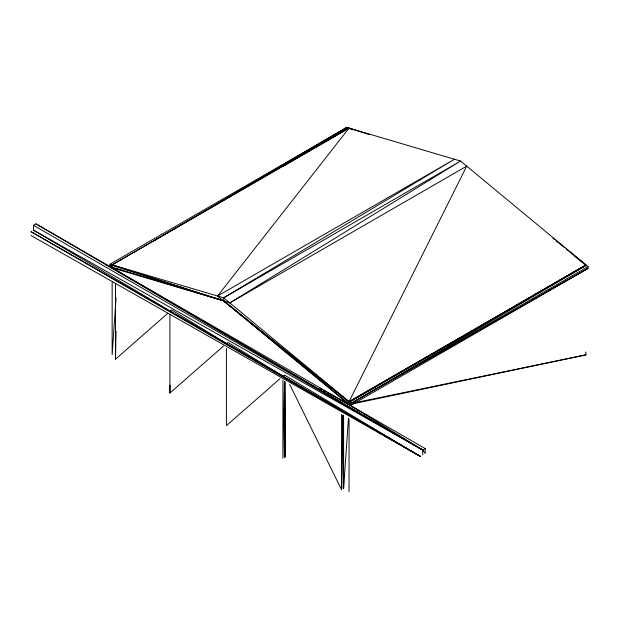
<?xml version="1.0" encoding="UTF-8"?>
<svg xmlns="http://www.w3.org/2000/svg" width="619" height="619" viewBox="0 0 619 619"><rect width="100%" height="100%" fill="white"/><g stroke="black" fill="none" stroke-linecap="round" stroke-linejoin="round"><path stroke-width="0.93" d="M167.656 313.462L115.498 359.198L116.063 331.165M223.521 346.029L169.908 393.026L170.063 385.297M284.454 381.915L282.922 458.269L282.922 379.973M289.684 384.391L341.518 489.683L343.011 415.264M116.063 297.987L112.147 354.842L112.147 282.349M343.228 415.233L343.615 488.476L348.458 418.127M217.555 296.021L349.054 128.087L460.559 161.048L585.961 264.878L585.961 265.365L351.143 403.348L349.054 403.928L217.555 296.021L454.462 159.245L223.652 297.824L112.147 264.862L112.147 267.849L422.723 450.052L425.23 453.441L425.23 448.605L35.972 223.869L33.465 225.316L33.465 230.152L169.908 310.862L420.208 456.335L284.585 375.145L282.922 376.112L30.95 231.599L420.208 456.335L30.95 235.468M280.02 378.65L226.415 425.648L226.415 348.319M348.458 127.916L112.147 264.862L229.788 302.908L460.559 161.048L223.652 297.824L223.652 300.811L349.054 404.625L355.538 408.78M154.618 240.412L157.118 238.942M158.781 237.959L161.28 236.497M162.944 235.514L164.608 234.539M166.271 233.556L168.77 232.094M170.434 231.111L346.957 127.382L349.054 128.59L349.054 128.087L369.164 134.571M263.547 176.175L265.211 175.192M267.718 173.73L269.381 172.755M275.223 169.343L276.894 168.368M279.393 166.898L281.065 165.923M282.728 164.948L288.57 161.536M291.069 160.073L292.741 159.098M294.412 158.116L346.957 127.382L110.058 264.158L110.058 265.946L112.147 267.16L223.652 300.811L349.054 401.654L349.054 404.625L422.723 450.052L422.723 454.888M283.154 166.271L349.054 128.087L112.147 264.862M349.588 402.095L585.961 264.878L566.431 249.178M169.908 310.862L171.579 309.902L226.415 343.483L420.208 456.335L282.922 376.112L228.094 342.516L226.415 343.483M229.788 302.908L466.695 166.132L349.054 401.654L223.652 297.824M585.961 264.878L349.054 401.654L460.389 337.603M110.058 264.158L112.147 265.365L223.652 300.811L349.054 402.141L417.693 362.51M419.373 361.542L505.591 311.759M507.271 310.792L585.961 265.365L588.05 266.572L588.05 268.367L351.143 405.143L349.054 403.928M588.05 266.572L351.143 403.348L349.054 402.141M425.23 448.605L422.723 450.052L33.465 230.152M466.246 334.229L468.761 332.79M470.432 331.823L472.111 330.863M473.783 329.896L476.297 328.449M477.969 327.49L483.826 324.116M485.505 323.157L490.527 320.263M493.041 318.824L502.249 313.524M503.92 312.556L505.591 311.597M508.106 310.15L513.963 306.784M515.642 305.817L517.314 304.858M518.985 303.89L521.5 302.443M523.171 301.484L529.036 298.11M530.707 297.151L585.961 265.365L574.695 256.266M531.868 300.238L536.897 297.383M538.576 296.431L540.248 295.48M542.77 294.048L544.441 293.097M546.12 292.145L551.993 288.818M553.665 287.866L588.05 268.367L351.143 403.348L351.143 405.143M110.058 265.946L112.147 265.365M349.054 404.625L327.134 392.415L349.054 404.625L585.961 354.842L585.783 351.956M353.774 402.954L585.961 354.842M223.652 300.811L112.147 267.849L105.3 264.328M349.975 128.884L352.737 129.758M325.447 391.479L323.76 390.535L325.401 391.463M319.489 388.175L322.019 389.583M33.465 225.316L422.723 450.052L35.972 223.869M357.155 409.817L358.78 410.854M552.922 238.307L554.423 239.514M555.924 240.729L564.93 247.971M285.011 457.062L284.624 381.892L285.011 457.062L285.011 381.668M349.054 419.125L349.054 491.618M343.615 415.983L343.615 488.476M343.181 415.264L343.181 488.724M341.518 414.289L341.518 489.683M284.585 381.915L284.585 457.309M169.908 314.731L169.908 393.026M115.498 283.796L115.498 359.198"/></g></svg>
